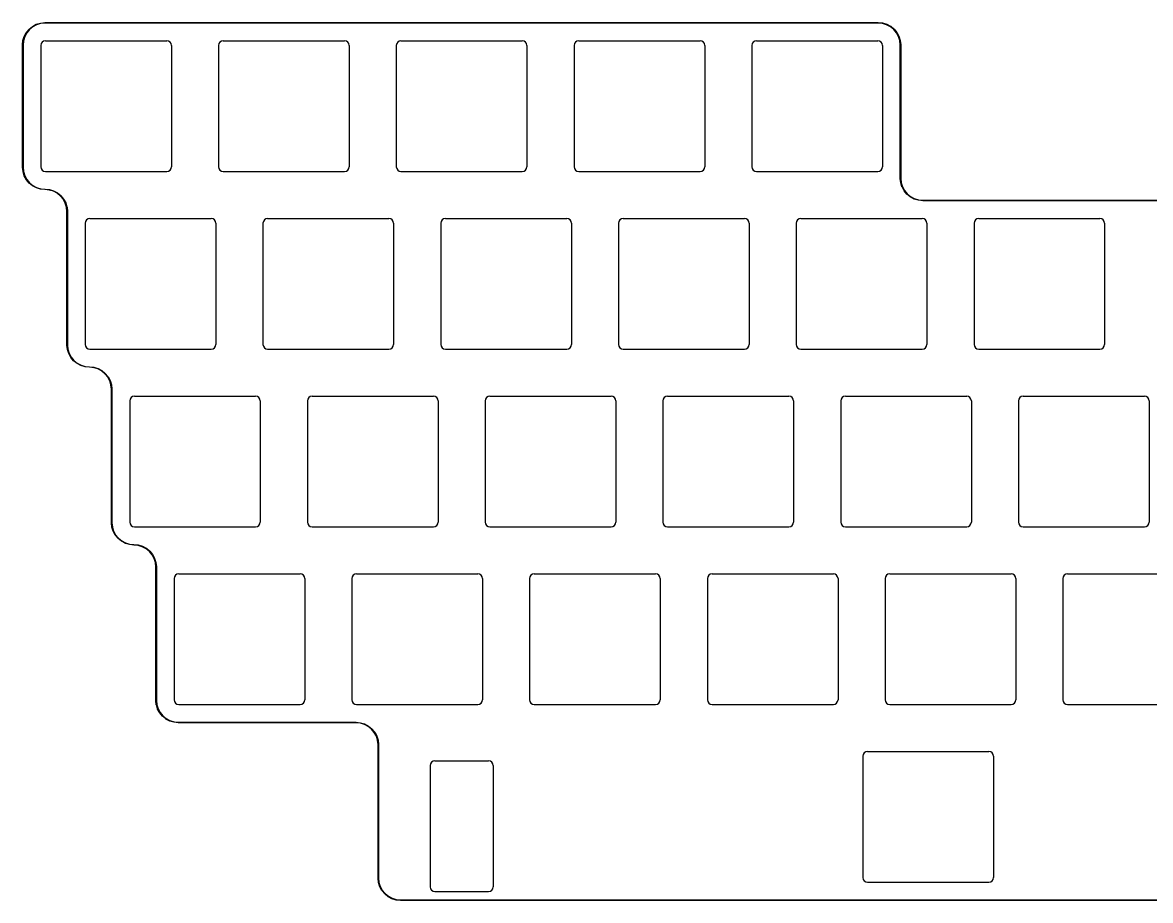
# Model space of a CAD drawing. Header units: millimetres. Extents: x 1 to 242, y -95 to -1.
# Drawn here: x 0.6 to 121.4, y -94.7 to -0.6 of the extents above; entities that cross this region are included whole.
import ezdxf

# ---------------------------------------------------------------- set-up
doc = ezdxf.new("R2010")
doc.units = ezdxf.units.MM
doc.layers.add('BLACK', color=7, linetype='Continuous')

# ---------------------------------------------------------------- blocks, each defined once
blk = doc.blocks.new('A$C22e61fb1')
at = {"layer": 'BLACK', "linetype": 'Continuous'}
for p, q in [((0.4035, 93.0374), (0.6972, 93.3975)), ((0.7344, 93.364), (0.4438, 93.0077)), ((0.6972, 93.3975), (0.6975, 93.3978)), ((0.6972, 93.3975), (0.6972, 93.3975)), ((0.6972, 93.3975), (0.6972, 93.3975)), ((0.6975, 93.3978), (0.6991, 93.3994)), ((0.6991, 93.3994), (0.7007, 93.401)), ((0.7007, 93.401), (1.0588, 93.6972)), ((1.0887, 93.6572), (0.7344, 93.364)), ((1.0588, 93.6972), (1.059, 93.6975)), ((1.059, 93.6975), (1.0609, 93.6987)), ((1.0609, 93.6987), (1.0628, 93.7)), ((1.0628, 93.7), (1.4716, 93.921)), ((1.4932, 93.8759), (1.0887, 93.6572)), ((1.4716, 93.921), (1.4719, 93.9212)), ((1.4719, 93.9212), (1.474, 93.922)), ((1.474, 93.922), (1.4761, 93.9229)), ((1.4761, 93.9229), (1.9201, 94.0603)), ((1.9325, 94.0118), (1.4932, 93.8759)), ((1.9201, 94.0603), (1.9204, 94.0604)), ((1.9204, 94.0604), (1.9227, 94.0609)), ((1.9227, 94.0609), (1.9248, 94.0613)), ((1.9248, 94.0613), (2.387, 94.1099)), ((2.391, 94.06), (1.9325, 94.0118)), ((2.387, 94.1099), (2.3874, 94.1099)), ((2.3874, 94.1099), (2.3885, 94.1099)), ((2.3885, 94.1099), (2.3896, 94.11)), ((2.3896, 94.11), (2.405, 94.1101)), ((2.4064, 94.0601), (2.391, 94.06)), ((2.405, 94.1101), (2.4051, 94.1101)), ((2.4051, 94.1101), (91.7051, 94.1101)), ((91.7021, 94.0601), (2.4064, 94.0601)), ((92.1611, 94.0151), (91.7021, 94.0601)), ((91.7051, 94.1101), (91.7061, 94.11)), ((91.7061, 94.11), (91.7061, 94.11)), ((91.7061, 94.11), (92.1681, 94.0646)), ((92.6011, 93.8822), (92.1611, 94.0151)), ((92.1681, 94.0646), (92.1691, 94.0646)), ((92.1691, 94.0646), (92.1711, 94.0641)), ((92.1711, 94.0641), (92.1731, 94.0637)), ((92.1731, 94.0637), (92.6181, 93.9293)), ((93.0071, 93.6663), (92.6011, 93.8822)), ((92.6181, 93.9293), (92.6181, 93.9293)), ((92.6181, 93.9293), (92.6181, 93.9292)), ((92.6181, 93.9292), (92.6201, 93.9283)), ((92.6201, 93.9283), (92.6231, 93.9275)), ((92.6231, 93.9275), (93.0331, 93.7093)), ((93.3641, 93.3757), (93.0071, 93.6663)), ((93.0331, 93.7093), (93.0331, 93.7091)), ((93.0331, 93.7091), (93.0351, 93.7079)), ((93.0351, 93.7079), (93.0371, 93.7066)), ((93.0371, 93.7066), (93.3971, 93.4129)), ((93.6571, 93.0214), (93.3641, 93.3757)), ((93.3971, 93.4129), (93.3971, 93.4129)), ((93.3971, 93.4129), (93.3971, 93.4129)), ((93.3971, 93.4129), (93.3971, 93.4126)), ((93.3971, 93.4126), (93.3991, 93.411)), ((93.3991, 93.411), (93.4011, 93.4094)), ((93.4011, 93.4094), (93.6971, 93.0513)), ((0.0001, 91.7063), (0.0455, 92.1688)), ((0.0455, 92.1691), (0.046, 92.1714)), ((0.0455, 92.1688), (0.0455, 92.1691)), ((0.046, 92.1714), (0.0464, 92.1736)), ((0.0464, 92.1736), (0.1808, 92.6185)), ((0.095, 92.1615), (0.05, 91.7026)), ((0.2279, 92.6017), (0.095, 92.1615)), ((0.1808, 92.6185), (0.1809, 92.6188)), ((0.1809, 92.6188), (0.1818, 92.6209)), ((0.1818, 92.6209), (0.1826, 92.623)), ((0.1826, 92.623), (0.4008, 93.0333)), ((0.4438, 93.0077), (0.2279, 92.6017)), ((0.4008, 93.0333), (0.401, 93.0336)), ((0.401, 93.0336), (0.4022, 93.0355)), ((0.4022, 93.0355), (0.4035, 93.0374)), ((93.8751, 92.6169), (93.6571, 93.0214)), ((93.6971, 93.0513), (93.6971, 93.0511)), ((93.6971, 93.0511), (93.6981, 93.0492)), ((93.6981, 93.0492), (93.7001, 93.0473)), ((93.7001, 93.0473), (93.9211, 92.6385)), ((94.0111, 92.1776), (93.8751, 92.6169)), ((93.9211, 92.6385), (93.9211, 92.6382)), ((93.9211, 92.6382), (93.9221, 92.6361)), ((93.9221, 92.6361), (93.9231, 92.634)), ((93.9231, 92.634), (94.0601, 92.19)), ((94.0601, 91.7191), (94.0111, 92.1776)), ((94.0601, 92.19), (94.0601, 92.1897)), ((94.0601, 92.1897), (94.0601, 92.1874)), ((94.0601, 92.1874), (94.0611, 92.1853)), ((94.0611, 92.1853), (94.1091, 91.7231)), ((0, 91.705), (0.0001, 91.7062)), ((0, 78.6057), (0, 91.705)), ((0.0001, 91.7062), (0.0001, 91.7063)), ((0.05, 91.7026), (0.05, 78.607)), ((94.0601, 91.7037), (94.0601, 91.7191)), ((94.0601, 77.4165), (94.0601, 91.7037)), ((94.1091, 91.7231), (94.1101, 91.7227)), ((94.1101, 91.7227), (94.1101, 91.7216)), ((94.1101, 91.7216), (94.1101, 91.7205)), ((94.1101, 91.7205), (94.1101, 91.7051)), ((94.1101, 91.7051), (94.1101, 91.705)), ((94.1101, 91.705), (94.1101, 77.4164)), ((0, 78.6056), (0, 78.6057)), ((0.0001, 78.5902), (0, 78.6056)), ((0.0002, 78.5891), (0.0001, 78.5902)), ((0.0002, 78.588), (0.0002, 78.5891)), ((0.0002, 78.5877), (0.0002, 78.588)), ((0.0488, 78.1255), (0.0002, 78.5877)), ((0.05, 78.607), (0.0501, 78.5916)), ((0.0501, 78.5916), (0.0983, 78.1331)), ((0.0492, 78.1233), (0.0488, 78.1255)), ((0.0497, 78.121), (0.0492, 78.1233)), ((0.0498, 78.1207), (0.0497, 78.121)), ((0.1872, 77.6767), (0.0498, 78.1207)), ((0.0983, 78.1331), (0.2342, 77.6939)), ((0.1881, 77.6746), (0.1872, 77.6767)), ((0.1889, 77.6725), (0.1881, 77.6746)), ((0.1891, 77.6722), (0.1889, 77.6725)), ((0.4101, 77.2634), (0.1891, 77.6722)), ((0.2342, 77.6939), (0.4529, 77.2894)), ((94.0601, 77.4162), (94.0601, 77.4165)), ((94.0601, 77.4159), (94.0601, 77.4162)), ((94.0601, 77.415), (94.0601, 77.4159)), ((94.0601, 77.3996), (94.0601, 77.415)), ((94.0601, 77.415), (94.0601, 77.415)), ((94.0601, 77.3985), (94.0601, 77.3996)), ((94.0601, 77.3974), (94.0601, 77.3985)), ((94.0601, 77.397), (94.0601, 77.3974)), ((94.1081, 76.9348), (94.0601, 77.397)), ((94.1101, 77.4164), (94.1101, 77.401)), ((94.1101, 77.401), (94.1581, 76.9425)), ((0.4114, 77.2616), (0.4101, 77.2634)), ((0.4126, 77.2596), (0.4114, 77.2616)), ((0.4129, 77.2594), (0.4126, 77.2596)), ((0.7091, 76.9013), (0.4129, 77.2594)), ((0.4529, 77.2894), (0.7461, 76.935)), ((0.7107, 76.8997), (0.7091, 76.9013)), ((0.7123, 76.8981), (0.7107, 76.8997)), ((0.7126, 76.8978), (0.7123, 76.8981)), ((1.0727, 76.6041), (0.7126, 76.8978)), ((0.7461, 76.935), (1.1024, 76.6444)), ((1.0746, 76.6029), (1.0727, 76.6041)), ((1.0765, 76.6016), (1.0746, 76.6029)), ((1.0768, 76.6014), (1.0765, 76.6016)), ((1.4871, 76.3832), (1.0768, 76.6014)), ((1.1024, 76.6444), (1.5084, 76.4285)), ((1.4892, 76.3824), (1.4871, 76.3832)), ((1.4913, 76.3815), (1.4892, 76.3824)), ((1.4916, 76.3814), (1.4913, 76.3815)), ((1.9365, 76.2471), (1.4916, 76.3814)), ((1.5084, 76.4285), (1.9486, 76.2956)), ((1.9387, 76.2466), (1.9365, 76.2471)), ((1.941, 76.2461), (1.9387, 76.2466)), ((1.9413, 76.2461), (1.941, 76.2461)), ((2.4038, 76.2008), (1.9413, 76.2461)), ((1.9486, 76.2956), (2.4087, 76.2505)), ((2.8639, 76.1556), (2.4038, 76.2008)), ((2.4087, 76.2505), (2.8712, 76.2052)), ((3.3041, 76.0227), (2.8639, 76.1556)), ((2.8712, 76.2052), (2.8716, 76.2051)), ((2.8716, 76.2051), (2.8738, 76.2047)), ((2.8738, 76.2047), (2.876, 76.2042)), ((2.876, 76.2042), (3.3209, 76.0699)), ((94.1091, 76.9326), (94.1081, 76.9348)), ((94.1091, 76.9304), (94.1091, 76.9326)), ((94.1091, 76.9301), (94.1091, 76.9304)), ((94.2471, 76.4861), (94.1091, 76.9301)), ((94.1581, 76.9425), (94.2941, 76.5032)), ((94.2481, 76.484), (94.2471, 76.4861)), ((94.2491, 76.4819), (94.2481, 76.484)), ((94.2491, 76.4816), (94.2491, 76.4819)), ((94.4701, 76.0728), (94.2491, 76.4816)), ((94.2941, 76.5032), (94.5131, 76.0987)), ((3.7101, 75.8069), (3.3041, 76.0227)), ((3.3209, 76.0699), (3.3209, 76.0699)), ((3.3209, 76.0699), (3.3213, 76.0698)), ((3.3213, 76.0698), (3.3233, 76.0689)), ((3.3233, 76.0689), (3.3254, 76.068)), ((3.3254, 76.068), (3.7358, 75.8499)), ((4.0665, 75.5162), (3.7101, 75.8069)), ((3.7358, 75.8499), (3.7361, 75.8497)), ((3.7361, 75.8497), (3.7379, 75.8484)), ((3.7379, 75.8484), (3.7398, 75.8472)), ((3.7398, 75.8472), (4.1, 75.5534)), ((4.3596, 75.1619), (4.0665, 75.5162)), ((4.1, 75.5534), (4.1, 75.5534)), ((4.1, 75.5534), (4.1, 75.5534)), ((4.1, 75.5534), (4.1003, 75.5532)), ((4.1003, 75.5532), (4.1018, 75.5516)), ((4.1018, 75.5516), (4.1035, 75.55)), ((4.1035, 75.55), (4.3997, 75.1919)), ((4.5783, 74.7574), (4.3596, 75.1619)), ((4.3997, 75.1919), (4.3999, 75.1916)), ((4.3999, 75.1916), (4.4012, 75.1897)), ((4.4012, 75.1897), (4.4024, 75.1879)), ((4.4024, 75.1879), (4.6235, 74.779)), ((94.4711, 76.0709), (94.4701, 76.0728)), ((94.4721, 76.069), (94.4711, 76.0709)), ((94.4731, 76.0687), (94.4721, 76.069)), ((94.7691, 75.7107), (94.4731, 76.0687)), ((94.5131, 76.0987), (94.8061, 75.7444)), ((94.7701, 75.7091), (94.7691, 75.7107)), ((94.7721, 75.7074), (94.7701, 75.7091)), ((94.7721, 75.7072), (94.7721, 75.7074)), ((95.1321, 75.4135), (94.7721, 75.7072)), ((94.8061, 75.7444), (95.1621, 75.4538)), ((95.1341, 75.4122), (95.1321, 75.4135)), ((95.1361, 75.411), (95.1341, 75.4122)), ((95.1361, 75.4108), (95.1361, 75.411)), ((95.5471, 75.1926), (95.1361, 75.4108)), ((95.1621, 75.4538), (95.5681, 75.2379)), ((95.5491, 75.1917), (95.5471, 75.1926)), ((95.5511, 75.1909), (95.5491, 75.1917)), ((95.5511, 75.1907), (95.5511, 75.1909)), ((95.9961, 75.0564), (95.5511, 75.1907)), ((95.5681, 75.2379), (96.0081, 75.105)), ((95.9981, 75.056), (95.9961, 75.0564)), ((96.0011, 75.0555), (95.9981, 75.056)), ((96.4641, 75.0101), (96.0011, 75.0555)), ((96.0011, 75.0555), (96.0011, 75.0555)), ((96.0081, 75.105), (96.4671, 75.06)), ((96.4651, 75.01), (96.4641, 75.0101)), ((96.4641, 75.0101), (96.4641, 75.0101)), ((229.8151, 75.01), (96.4651, 75.01)), ((96.4671, 75.06), (229.8181, 75.06)), ((4.7143, 74.3181), (4.5783, 74.7574)), ((4.6235, 74.779), (4.6236, 74.7787)), ((4.6236, 74.7787), (4.6245, 74.7766)), ((4.6245, 74.7766), (4.6254, 74.7745)), ((4.6254, 74.7745), (4.7628, 74.3306)), ((4.7625, 73.8596), (4.7143, 74.3181)), ((4.7625, 73.8443), (4.7625, 73.8596)), ((4.7625, 59.5556), (4.7625, 73.8443)), ((4.7625, 73.8443), (4.7625, 73.8443)), ((4.7628, 74.3306), (4.7629, 74.3303)), ((4.7629, 74.3303), (4.7633, 74.328)), ((4.7633, 74.328), (4.7638, 74.3258)), ((4.7638, 74.3258), (4.8123, 73.8636)), ((4.8123, 73.8636), (4.8124, 73.8633)), ((4.8124, 73.8633), (4.8124, 73.8622)), ((4.8124, 73.8622), (4.8125, 73.8611)), ((4.8125, 73.8611), (4.8125, 73.8456)), ((4.8125, 73.8456), (4.8125, 73.8456)), ((4.8125, 73.8456), (4.8125, 59.5569)), ((4.7626, 59.5401), (4.7625, 59.5556)), ((4.7625, 59.5556), (4.7625, 59.5556)), ((4.7627, 59.539), (4.7626, 59.5401)), ((4.7627, 59.5379), (4.7627, 59.539)), ((4.7627, 59.5376), (4.7627, 59.5379)), ((4.8113, 59.0754), (4.7627, 59.5376)), ((4.8125, 59.5569), (4.8126, 59.5415)), ((4.8126, 59.5415), (4.8608, 59.083)), ((4.8118, 59.0732), (4.8113, 59.0754)), ((4.8122, 59.0709), (4.8118, 59.0732)), ((4.8123, 59.0706), (4.8122, 59.0709)), ((4.9497, 58.6266), (4.8123, 59.0706)), ((4.8608, 59.083), (4.9968, 58.6438)), ((4.9506, 58.6246), (4.9497, 58.6266)), ((4.9514, 58.6225), (4.9506, 58.6246)), ((4.9516, 58.6221), (4.9514, 58.6225)), ((5.1727, 58.2133), (4.9516, 58.6221)), ((4.9968, 58.6438), (5.2155, 58.2393)), ((5.1739, 58.2115), (5.1727, 58.2133)), ((5.1752, 58.2096), (5.1739, 58.2115)), ((5.1754, 58.2093), (5.1752, 58.2096)), ((5.4716, 57.8512), (5.1754, 58.2093)), ((5.2155, 58.2393), (5.5086, 57.885)), ((5.4732, 57.8496), (5.4716, 57.8512)), ((5.4748, 57.848), (5.4732, 57.8496)), ((5.4751, 57.8478), (5.4748, 57.848)), ((5.8352, 57.554), (5.4751, 57.8478)), ((5.5086, 57.885), (5.8649, 57.5943)), ((5.8371, 57.5528), (5.8352, 57.554)), ((5.839, 57.5515), (5.8371, 57.5528)), ((5.8393, 57.5513), (5.839, 57.5515)), ((6.2496, 57.3332), (5.8393, 57.5513)), ((5.8649, 57.5943), (6.2709, 57.3785)), ((6.2517, 57.3323), (6.2496, 57.3332)), ((6.2538, 57.3314), (6.2517, 57.3323)), ((6.2541, 57.3313), (6.2538, 57.3314)), ((6.699, 57.197), (6.2541, 57.3313)), ((6.2709, 57.3785), (6.7111, 57.2455)), ((6.7012, 57.1965), (6.699, 57.197)), ((6.7035, 57.1961), (6.7012, 57.1965)), ((6.7038, 57.196), (6.7035, 57.1961)), ((7.1664, 57.1507), (6.7038, 57.196)), ((6.7111, 57.2455), (7.1712, 57.2004)), ((7.6264, 57.1056), (7.1664, 57.1507)), ((7.1712, 57.2004), (7.6338, 57.1551)), ((8.0666, 56.9727), (7.6264, 57.1056)), ((7.6338, 57.1551), (7.6341, 57.155)), ((7.6341, 57.155), (7.6363, 57.1546)), ((7.6363, 57.1546), (7.6385, 57.1541)), ((7.6385, 57.1541), (8.0834, 57.0198)), ((8.4727, 56.7568), (8.0666, 56.9727)), ((8.0834, 57.0198), (8.0835, 57.0198)), ((8.0835, 57.0198), (8.0838, 57.0197)), ((8.0838, 57.0197), (8.0859, 57.0188)), ((8.0859, 57.0188), (8.088, 57.018)), ((8.088, 57.018), (8.4983, 56.7998)), ((8.829, 56.4661), (8.4727, 56.7568)), ((8.4983, 56.7998), (8.4986, 56.7996)), ((8.4986, 56.7996), (8.5005, 56.7983)), ((8.5005, 56.7983), (8.5024, 56.7971)), ((8.5024, 56.7971), (8.8625, 56.5033)), ((9.1221, 56.1118), (8.829, 56.4661)), ((8.8625, 56.5033), (8.8625, 56.5033)), ((8.8625, 56.5033), (8.8625, 56.5033)), ((8.8625, 56.5033), (8.8628, 56.5031)), ((8.8628, 56.5031), (8.8644, 56.5015)), ((8.8644, 56.5015), (8.866, 56.4999)), ((8.866, 56.4999), (9.1622, 56.1418)), ((9.3408, 55.7073), (9.1221, 56.1118)), ((9.1622, 56.1418), (9.1624, 56.1415)), ((9.1624, 56.1415), (9.1637, 56.1396)), ((9.1637, 56.1396), (9.1649, 56.1378)), ((9.1649, 56.1378), (9.386, 55.729)), ((9.4768, 55.2681), (9.3408, 55.7073)), ((9.386, 55.729), (9.3861, 55.7287)), ((9.3861, 55.7287), (9.387, 55.7265)), ((9.387, 55.7265), (9.3879, 55.7245)), ((9.3879, 55.7245), (9.5253, 55.2805)), ((9.525, 54.8096), (9.4768, 55.2681)), ((9.5251, 54.7942), (9.525, 54.8096)), ((9.5251, 40.5055), (9.5251, 54.7942)), ((9.5251, 54.7942), (9.5251, 54.7942)), ((9.5253, 55.2805), (9.5254, 55.2802)), ((9.5254, 55.2802), (9.5258, 55.2779)), ((9.5258, 55.2779), (9.5263, 55.2757)), ((9.5263, 55.2757), (9.5749, 54.8135)), ((9.5749, 54.8135), (9.5749, 54.8132)), ((9.5749, 54.8132), (9.5749, 54.8121)), ((9.5749, 54.8121), (9.575, 54.811)), ((9.575, 54.811), (9.5751, 54.7956)), ((9.5751, 54.7956), (9.5751, 54.7955)), ((9.5751, 54.7955), (9.5751, 40.5068)), ((9.5251, 40.49), (9.5251, 40.5055)), ((9.5251, 40.5055), (9.5251, 40.5055)), ((9.5252, 40.4889), (9.5251, 40.49)), ((9.5252, 40.4878), (9.5252, 40.4889)), ((9.5252, 40.4875), (9.5252, 40.4878)), ((9.5738, 40.0253), (9.5252, 40.4875)), ((9.5743, 40.0231), (9.5738, 40.0253)), ((9.5747, 40.0209), (9.5743, 40.0231)), ((9.5748, 40.0205), (9.5747, 40.0209)), ((9.7122, 39.5766), (9.5748, 40.0205)), ((9.5751, 40.5068), (9.5751, 40.4915)), ((9.5751, 40.4915), (9.6233, 40.033)), ((9.6233, 40.033), (9.7593, 39.5937)), ((9.7131, 39.5745), (9.7122, 39.5766)), ((9.714, 39.5724), (9.7131, 39.5745)), ((9.7141, 39.5721), (9.714, 39.5724)), ((9.9352, 39.1633), (9.7141, 39.5721)), ((9.7593, 39.5937), (9.978, 39.1892)), ((9.9364, 39.1614), (9.9352, 39.1633)), ((9.9377, 39.1595), (9.9364, 39.1614)), ((9.9379, 39.1592), (9.9377, 39.1595)), ((10.2341, 38.8011), (9.9379, 39.1592)), ((9.978, 39.1892), (10.2711, 38.8349)), ((10.2358, 38.7995), (10.2341, 38.8011)), ((10.2373, 38.7979), (10.2358, 38.7995)), ((10.2376, 38.7977), (10.2373, 38.7979)), ((10.5977, 38.504), (10.2376, 38.7977)), ((10.2711, 38.8349), (10.6274, 38.5443)), ((10.5996, 38.5027), (10.5977, 38.504)), ((10.6015, 38.5014), (10.5996, 38.5027)), ((10.6018, 38.5013), (10.6015, 38.5014)), ((11.0121, 38.2831), (10.6018, 38.5013)), ((10.6274, 38.5443), (11.0335, 38.3284)), ((11.0142, 38.2822), (11.0121, 38.2831)), ((11.0163, 38.2813), (11.0142, 38.2822)), ((11.0167, 38.2812), (11.0163, 38.2813)), ((11.4616, 38.1469), (11.0167, 38.2812)), ((11.0335, 38.3284), (11.4737, 38.1955)), ((11.4638, 38.1465), (11.4616, 38.1469)), ((11.466, 38.146), (11.4638, 38.1465)), ((11.4664, 38.1459), (11.466, 38.146)), ((11.9289, 38.1006), (11.4664, 38.1459)), ((11.4737, 38.1955), (11.9338, 38.1504)), ((12.389, 38.0555), (11.9289, 38.1006)), ((11.9338, 38.1504), (12.3963, 38.105)), ((12.8292, 37.9226), (12.389, 38.0555)), ((12.3963, 38.105), (12.3966, 38.105)), ((12.3966, 38.105), (12.3989, 38.1045)), ((12.3989, 38.1045), (12.4011, 38.1041)), ((12.4011, 38.1041), (12.846, 37.9697)), ((13.2352, 37.7067), (12.8292, 37.9226)), ((12.846, 37.9697), (12.846, 37.9697)), ((12.846, 37.9697), (12.8463, 37.9696)), ((12.8463, 37.9696), (12.8484, 37.9687)), ((12.8484, 37.9687), (12.8505, 37.9679)), ((12.8505, 37.9679), (13.2608, 37.7497)), ((13.5915, 37.4161), (13.2352, 37.7067)), ((13.2608, 37.7497), (13.2611, 37.7495)), ((13.2611, 37.7495), (13.263, 37.7483)), ((13.263, 37.7483), (13.2649, 37.747)), ((13.2649, 37.747), (13.625, 37.4533)), ((13.8846, 37.0618), (13.5915, 37.4161)), ((13.625, 37.4533), (13.625, 37.4533)), ((13.625, 37.4533), (13.625, 37.4533)), ((13.625, 37.4533), (13.6253, 37.453)), ((13.6253, 37.453), (13.6269, 37.4514)), ((13.6269, 37.4514), (13.6285, 37.4498)), ((13.6285, 37.4498), (13.9247, 37.0917)), ((14.1034, 36.6573), (13.8846, 37.0618)), ((13.9247, 37.0917), (13.925, 37.0915)), ((13.925, 37.0915), (13.9262, 37.0895)), ((13.9262, 37.0895), (13.9275, 37.0877)), ((13.9275, 37.0877), (14.1485, 36.6789)), ((14.2393, 36.218), (14.1034, 36.6573)), ((14.1485, 36.6789), (14.1487, 36.6786)), ((14.1487, 36.6786), (14.1495, 36.6765)), ((14.1495, 36.6765), (14.1504, 36.6744)), ((14.1504, 36.6744), (14.2878, 36.2304)), ((14.2875, 35.7595), (14.2393, 36.218)), ((14.2876, 35.7441), (14.2875, 35.7595)), ((14.2876, 21.4554), (14.2876, 35.7441)), ((14.2876, 35.7441), (14.2876, 35.7441)), ((14.2878, 36.2304), (14.2879, 36.2301)), ((14.2879, 36.2301), (14.2884, 36.2278)), ((14.2884, 36.2278), (14.2888, 36.2256)), ((14.2888, 36.2256), (14.3374, 35.7635)), ((14.3374, 35.7635), (14.3374, 35.7631)), ((14.3374, 35.7631), (14.3374, 35.762)), ((14.3374, 35.762), (14.3375, 35.7609)), ((14.3375, 35.7609), (14.3376, 35.7455)), ((14.3376, 35.7455), (14.3376, 35.7454)), ((14.3376, 35.7454), (14.3376, 21.4567)), ((14.2876, 21.4399), (14.2876, 21.4554)), ((14.2876, 21.4554), (14.2876, 21.4554)), ((14.2877, 21.4389), (14.2876, 21.4399)), ((14.2877, 21.4378), (14.2877, 21.4389)), ((14.2878, 21.4374), (14.2877, 21.4378)), ((14.3363, 20.9752), (14.2878, 21.4374)), ((14.3368, 20.973), (14.3363, 20.9752)), ((14.3372, 20.9708), (14.3368, 20.973)), ((14.3373, 20.9704), (14.3372, 20.9708)), ((14.4748, 20.5265), (14.3373, 20.9704)), ((14.3376, 21.4567), (14.3376, 21.4414)), ((14.3376, 21.4414), (14.3858, 20.9829)), ((14.3858, 20.9829), (14.5218, 20.5436)), ((14.4756, 20.5244), (14.4748, 20.5265)), ((14.4765, 20.5223), (14.4756, 20.5244)), ((14.4766, 20.522), (14.4765, 20.5223)), ((14.6977, 20.1132), (14.4766, 20.522)), ((14.5218, 20.5436), (14.7405, 20.1391)), ((14.6989, 20.1113), (14.6977, 20.1132)), ((14.7002, 20.1094), (14.6989, 20.1113)), ((14.7004, 20.1091), (14.7002, 20.1094)), ((14.9967, 19.751), (14.7004, 20.1091)), ((14.7405, 20.1391), (15.0336, 19.7848)), ((14.9983, 19.7494), (14.9967, 19.751)), ((14.9998, 19.7478), (14.9983, 19.7494)), ((15.0001, 19.7476), (14.9998, 19.7478)), ((15.3603, 19.4539), (15.0001, 19.7476)), ((15.0336, 19.7848), (15.39, 19.4942)), ((15.3621, 19.4526), (15.3603, 19.4539)), ((15.364, 19.4513), (15.3621, 19.4526)), ((15.3643, 19.4512), (15.364, 19.4513)), ((15.7747, 19.233), (15.3643, 19.4512)), ((15.39, 19.4942), (15.796, 19.2783)), ((15.7768, 19.2321), (15.7747, 19.233)), ((15.7788, 19.2312), (15.7768, 19.2321)), ((15.7792, 19.2311), (15.7788, 19.2312)), ((16.2241, 19.0968), (15.7792, 19.2311)), ((15.796, 19.2783), (16.2362, 19.1454)), ((16.2263, 19.0964), (16.2241, 19.0968)), ((16.2285, 19.0959), (16.2263, 19.0964)), ((16.2289, 19.0959), (16.2285, 19.0959)), ((16.6914, 19.0505), (16.2289, 19.0959)), ((16.2362, 19.1454), (16.6951, 19.1004)), ((16.6926, 19.0504), (16.6914, 19.0505)), ((16.6914, 19.0505), (16.6914, 19.0505)), ((35.7427, 19.0504), (16.6926, 19.0504)), ((16.6951, 19.1004), (35.7451, 19.1004)), ((36.2016, 19.0054), (35.7427, 19.0504)), ((35.7451, 19.1004), (35.7463, 19.1003)), ((35.7463, 19.1003), (35.7464, 19.1003)), ((35.7464, 19.1003), (36.2089, 19.0549)), ((36.6418, 18.8725), (36.2016, 19.0054)), ((36.2089, 19.0549), (36.2092, 19.0549)), ((36.2092, 19.0549), (36.2115, 19.0544)), ((36.2115, 19.0544), (36.2137, 19.054)), ((36.2137, 19.054), (36.6586, 18.9197)), ((37.0478, 18.6566), (36.6418, 18.8725)), ((36.6586, 18.9197), (36.6586, 18.9197)), ((36.6586, 18.9197), (36.6589, 18.9195)), ((36.6589, 18.9195), (36.661, 18.9187)), ((36.661, 18.9187), (36.6631, 18.9178)), ((36.6631, 18.9178), (37.0734, 18.6996)), ((37.4041, 18.366), (37.0478, 18.6566)), ((37.0734, 18.6996), (37.0737, 18.6994)), ((37.0737, 18.6994), (37.0756, 18.6982)), ((37.0756, 18.6982), (37.0775, 18.6969)), ((37.0775, 18.6969), (37.4376, 18.403)), ((37.6972, 18.012), (37.4041, 18.366)), ((37.4376, 18.403), (37.4376, 18.403)), ((37.4376, 18.403), (37.4376, 18.403)), ((37.4376, 18.403), (37.4379, 18.403)), ((37.4379, 18.403), (37.4395, 18.401)), ((37.4395, 18.401), (37.4411, 18.4)), ((37.4411, 18.4), (37.7373, 18.042)), ((37.916, 17.607), (37.6972, 18.012)), ((37.7373, 18.042), (37.7376, 18.041)), ((37.7376, 18.041), (37.7388, 18.039)), ((37.7388, 18.039), (37.7401, 18.038)), ((37.7401, 18.038), (37.9611, 17.629)), ((38.0519, 17.168), (37.916, 17.607)), ((37.9611, 17.629), (37.9613, 17.628)), ((37.9613, 17.628), (37.9621, 17.626)), ((37.9621, 17.626), (37.963, 17.624)), ((37.963, 17.624), (38.1004, 17.18)), ((38.1001, 16.709), (38.0519, 17.168)), ((38.1004, 17.18), (38.1005, 17.18)), ((38.1005, 17.18), (38.101, 17.178)), ((38.101, 17.178), (38.1014, 17.176)), ((38.1014, 17.176), (38.15, 16.713)), ((38.1002, 16.694), (38.1001, 16.709)), ((38.1002, 2.405), (38.1002, 16.694)), ((38.1002, 16.694), (38.1002, 16.694)), ((38.15, 16.713), (38.15, 16.713)), ((38.15, 16.713), (38.15, 16.712)), ((38.15, 16.712), (38.1501, 16.711)), ((38.1501, 16.711), (38.1502, 16.695)), ((38.1502, 16.695), (38.1502, 16.695)), ((38.1502, 16.695), (38.1502, 2.407)), ((38.1002, 2.39), (38.1002, 2.405)), ((38.1002, 2.405), (38.1002, 2.405)), ((38.1003, 2.389), (38.1002, 2.39)), ((38.1003, 2.388), (38.1003, 2.389)), ((38.1004, 2.387), (38.1003, 2.388)), ((38.1489, 1.925), (38.1004, 2.387)), ((38.1494, 1.923), (38.1489, 1.925)), ((38.1498, 1.921), (38.1494, 1.923)), ((38.1499, 1.92), (38.1498, 1.921)), ((38.2874, 1.476), (38.1499, 1.92)), ((38.1502, 2.407), (38.1502, 2.391)), ((38.1502, 2.391), (38.1984, 1.933)), ((38.1984, 1.933), (38.3344, 1.494)), ((38.2882, 1.474), (38.2874, 1.476)), ((38.2891, 1.472), (38.2882, 1.474)), ((38.2892, 1.472), (38.2891, 1.472)), ((38.5103, 1.063), (38.2892, 1.472)), ((38.3344, 1.494), (38.5531, 1.089)), ((38.5115, 1.061), (38.5103, 1.063)), ((38.5128, 1.059), (38.5115, 1.061)), ((38.513, 1.059), (38.5128, 1.059)), ((38.8093, 0.701), (38.513, 1.059)), ((38.5531, 1.089), (38.8462, 0.735)), ((38.8109, 0.699), (38.8093, 0.701)), ((38.8124, 0.698), (38.8109, 0.699)), ((38.8127, 0.698), (38.8124, 0.698)), ((39.1729, 0.404), (38.8127, 0.698)), ((38.8462, 0.735), (39.2026, 0.444)), ((39.1747, 0.403), (39.1729, 0.404)), ((39.1766, 0.401), (39.1747, 0.403)), ((39.1769, 0.401), (39.1766, 0.401)), ((39.5873, 0.183), (39.1769, 0.401)), ((39.2026, 0.444), (39.6086, 0.228)), ((39.5894, 0.182), (39.5873, 0.183)), ((39.5914, 0.181), (39.5894, 0.182)), ((39.5918, 0.181), (39.5914, 0.181)), ((40.0367, 0.047), (39.5918, 0.181)), ((39.6086, 0.228), (40.0488, 0.095)), ((40.0389, 0.046), (40.0367, 0.047)), ((40.0411, 0.046), (40.0389, 0.046)), ((40.0415, 0.046), (40.0411, 0.046)), ((40.504, 0), (40.0415, 0.046)), ((40.0488, 0.095), (40.5077, 0.05)), ((40.5052, 0), (40.504, 0)), ((40.504, 0), (40.504, 0)), ((153.6171, 0), (40.5052, 0)), ((40.5077, 0.05), (153.6161, 0.05))]:
    blk.add_line(p, q, dxfattribs=at)

msp = doc.modelspace()

# ---------------------------------------------------------------- linework, layer by layer
for p, q in [((2.525, -3.025), (2.525, -16.025)), ((3.025, -2.525), (16.025, -2.525)), ((16.525, -3.025), (16.525, -16.025)), ((21.575, -3.025), (21.575, -16.025)), ((22.075, -2.525), (35.075, -2.525)), ((35.575, -3.025), (35.575, -16.025)), ((40.625, -3.025), (40.625, -16.025)), ((41.125, -2.525), (54.125, -2.525)), ((54.625, -3.025), (54.625, -16.025)), ((59.675, -3.025), (59.675, -16.025)), ((60.175, -2.525), (73.175, -2.525)), ((73.675, -3.025), (73.675, -16.025)), ((78.725, -3.025), (78.725, -16.025)), ((79.225, -2.525), (92.225, -2.525)), ((92.725, -3.025), (92.725, -16.025)), ((3.025, -16.525), (16.025, -16.525)), ((22.075, -16.525), (35.075, -16.525)), ((41.125, -16.525), (54.125, -16.525)), ((60.175, -16.525), (73.175, -16.525)), ((79.225, -16.525), (92.225, -16.525)), ((7.7875, -21.575), (20.7875, -21.575)), ((26.8375, -21.575), (39.8375, -21.575)), ((45.8875, -21.575), (58.8875, -21.575)), ((64.9375, -21.575), (77.9375, -21.575)), ((83.9875, -21.575), (96.9875, -21.575)), ((103.0375, -21.575), (116.0375, -21.575)), ((7.2875, -22.075), (7.2875, -35.075)), ((21.2875, -22.075), (21.2875, -35.075)), ((26.3375, -22.075), (26.3375, -35.075)), ((40.3375, -22.075), (40.3375, -35.075)), ((45.3875, -22.075), (45.3875, -35.075)), ((59.3875, -22.075), (59.3875, -35.075)), ((64.4375, -22.075), (64.4375, -35.075)), ((78.4375, -22.075), (78.4375, -35.075)), ((83.4875, -22.075), (83.4875, -35.075)), ((97.4875, -22.075), (97.4875, -35.075)), ((102.5375, -22.075), (102.5375, -35.075)), ((116.5375, -22.075), (116.5375, -35.075)), ((7.7875, -35.575), (20.7875, -35.575)), ((26.8375, -35.575), (39.8375, -35.575)), ((45.8875, -35.575), (58.8875, -35.575)), ((64.9375, -35.575), (77.9375, -35.575)), ((83.9875, -35.575), (96.9875, -35.575)), ((103.0375, -35.575), (116.0375, -35.575)), ((12.55, -40.625), (25.55, -40.625)), ((31.6, -40.625), (44.6, -40.625)), ((50.65, -40.625), (63.65, -40.625)), ((69.7, -40.625), (82.7, -40.625)), ((88.75, -40.625), (101.75, -40.625)), ((107.8, -40.625), (120.8, -40.625)), ((12.05, -41.125), (12.05, -54.125)), ((26.05, -41.125), (26.05, -54.125)), ((31.1, -41.125), (31.1, -54.125)), ((45.1, -41.125), (45.1, -54.125)), ((50.15, -41.125), (50.15, -54.125)), ((64.15, -41.125), (64.15, -54.125)), ((69.2, -41.125), (69.2, -54.125)), ((83.2, -41.125), (83.2, -54.125)), ((88.25, -41.125), (88.25, -54.125)), ((102.25, -41.125), (102.25, -54.125)), ((107.3, -41.125), (107.3, -54.125)), ((121.3, -41.125), (121.3, -54.125)), ((12.55, -54.625), (25.55, -54.625)), ((31.6, -54.625), (44.6, -54.625)), ((50.65, -54.625), (63.65, -54.625)), ((69.7, -54.625), (82.7, -54.625)), ((88.75, -54.625), (101.75, -54.625)), ((107.8, -54.625), (120.8, -54.625)), ((16.8125, -60.175), (16.8125, -73.175)), ((17.3125, -59.675), (30.3125, -59.675)), ((30.8125, -60.175), (30.8125, -73.175)), ((35.8625, -60.175), (35.8625, -73.175)), ((36.3625, -59.675), (49.3625, -59.675)), ((49.8625, -60.175), (49.8625, -73.175)), ((54.9125, -60.175), (54.9125, -73.175)), ((55.4125, -59.675), (68.4125, -59.675)), ((68.9125, -60.175), (68.9125, -73.175)), ((73.9625, -60.175), (73.9625, -73.175)), ((74.4625, -59.675), (87.4625, -59.675)), ((87.9625, -60.175), (87.9625, -73.175)), ((93.0125, -60.175), (93.0125, -73.175)), ((93.5125, -59.675), (106.5125, -59.675)), ((107.0125, -60.175), (107.0125, -73.175)), ((112.0625, -60.175), (112.0625, -73.175)), ((112.5625, -59.675), (125.5625, -59.675)), ((17.3125, -73.675), (30.3125, -73.675)), ((36.3625, -73.675), (49.3625, -73.675)), ((55.4125, -73.675), (68.4125, -73.675)), ((74.4625, -73.675), (87.4625, -73.675)), ((93.5125, -73.675), (106.5125, -73.675)), ((112.5625, -73.675), (125.5625, -73.675)), ((44.75625, -79.725), (50.50625, -79.725)), ((90.63125, -79.225), (90.63125, -92.225)), ((91.13125, -78.725), (104.13125, -78.725)), ((104.63125, -79.225), (104.63125, -92.225)), ((44.25625, -80.225), (44.25625, -93.225)), ((51.00625, -80.225), (51.00625, -93.225)), ((91.13125, -92.725), (104.13125, -92.725)), ((44.75625, -93.725), (50.50625, -93.725))]:
    msp.add_line(p, q)
for centre, start, end in [((3.025, -3.025), 90, 180), ((16.025, -3.025), 0, 90), ((22.075, -3.025), 90, 180), ((35.075, -3.025), 0, 90), ((41.125, -3.025), 90, 180), ((54.125, -3.025), 0, 90), ((60.175, -3.025), 90, 180), ((73.175, -3.025), 0, 90), ((79.225, -3.025), 90, 180), ((92.225, -3.025), 0, 90), ((3.025, -16.025), 180, 270), ((16.025, -16.025), 270, 360), ((22.075, -16.025), 180, 270), ((35.075, -16.025), 270, 360), ((41.125, -16.025), 180, 270), ((54.125, -16.025), 270, 360), ((60.175, -16.025), 180, 270), ((73.175, -16.025), 270, 360), ((79.225, -16.025), 180, 270), ((92.225, -16.025), 270, 360), ((7.7875, -22.075), 90, 180), ((20.7875, -22.075), 0, 90), ((26.8375, -22.075), 90, 180), ((39.8375, -22.075), 0, 90), ((45.8875, -22.075), 90, 180), ((58.8875, -22.075), 0, 90), ((64.9375, -22.075), 90, 180), ((77.9375, -22.075), 0, 90), ((83.9875, -22.075), 90, 180), ((96.9875, -22.075), 0, 90), ((103.0375, -22.075), 90, 180), ((116.0375, -22.075), 0, 90), ((7.7875, -35.075), 180, 270), ((20.7875, -35.075), 270, 360), ((26.8375, -35.075), 180, 270), ((39.8375, -35.075), 270, 360), ((45.8875, -35.075), 180, 270), ((58.8875, -35.075), 270, 360), ((64.9375, -35.075), 180, 270), ((77.9375, -35.075), 270, 360), ((83.9875, -35.075), 180, 270), ((96.9875, -35.075), 270, 360), ((103.0375, -35.075), 180, 270), ((116.0375, -35.075), 270, 360), ((12.55, -41.125), 90, 180), ((25.55, -41.125), 0, 90), ((31.6, -41.125), 90, 180), ((44.6, -41.125), 0, 90), ((50.65, -41.125), 90, 180), ((63.65, -41.125), 0, 90), ((69.7, -41.125), 90, 180), ((82.7, -41.125), 0, 90), ((88.75, -41.125), 90, 180), ((101.75, -41.125), 0, 90), ((107.8, -41.125), 90, 180), ((120.8, -41.125), 0, 90), ((12.55, -54.125), 180, 270), ((25.55, -54.125), 270, 360), ((31.6, -54.125), 180, 270), ((44.6, -54.125), 270, 360), ((50.65, -54.125), 180, 270), ((63.65, -54.125), 270, 360), ((69.7, -54.125), 180, 270), ((82.7, -54.125), 270, 360), ((88.75, -54.125), 180, 270), ((101.75, -54.125), 270, 360), ((107.8, -54.125), 180, 270), ((120.8, -54.125), 270, 360), ((17.3125, -60.175), 90, 180), ((30.3125, -60.175), 0, 90), ((36.3625, -60.175), 90, 180), ((49.3625, -60.175), 0, 90), ((55.4125, -60.175), 90, 180), ((68.4125, -60.175), 0, 90), ((74.4625, -60.175), 90, 180), ((87.4625, -60.175), 0, 90), ((93.5125, -60.175), 90, 180), ((106.5125, -60.175), 0, 90), ((112.5625, -60.175), 90, 180), ((17.3125, -73.175), 180, 270), ((30.3125, -73.175), 270, 360), ((36.3625, -73.175), 180, 270), ((49.3625, -73.175), 270, 360), ((55.4125, -73.175), 180, 270), ((68.4125, -73.175), 270, 360), ((74.4625, -73.175), 180, 270), ((87.4625, -73.175), 270, 360), ((93.5125, -73.175), 180, 270), ((106.5125, -73.175), 270, 360), ((112.5625, -73.175), 180, 270), ((44.75625, -80.225), 90, 180), ((50.50625, -80.225), 0, 90), ((91.13125, -79.225), 90, 180), ((104.13125, -79.225), 0, 90), ((91.13125, -92.225), 180, 270), ((104.13125, -92.225), 270, 360), ((44.75625, -93.225), 180, 270), ((50.50625, -93.225), 270, 360)]:
    msp.add_arc(centre, 0.5, start, end)

# ---------------------------------------------------------------- block references
msp.add_blockref('A$C22e61fb1', (0.56993, -94.68017))

doc.saveas('drawing.dxf')
